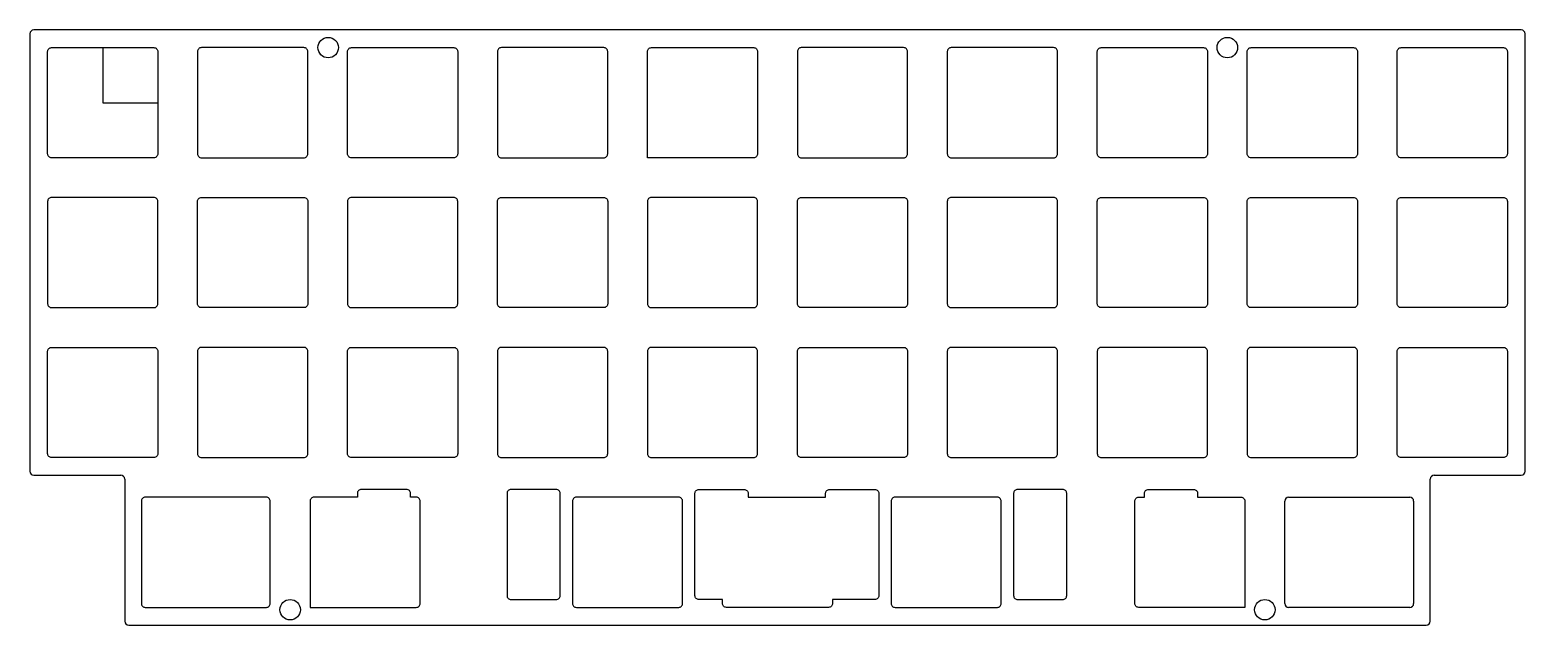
# Model space of a CAD drawing. Header units: millimetres. Extents: x -245 to -55, y 48 to 123.
import ezdxf

# ---------------------------------------------------------------- set-up
doc = ezdxf.new("R2010")
doc.units = ezdxf.units.MM
doc.layers.get('0').update_dxf_attribs({"linetype": 'CONTINUOUS'})

msp = doc.modelspace()

# ---------------------------------------------------------------- linework, layer by layer
for p, q in [((-245.14375, 122.9), (-245.14375, 67.300001)), ((-55.69375, 123.4), (-244.64375, 123.4)), ((-55.19375, 67.300001), (-55.19375, 122.9)), ((-235.89375, 121.15), (-235.89375, 114.150001)), ((-235.89375, 114.150001), (-228.89375, 114.150001)), ((-244.64375, 66.800001), (-233.596776, 66.800001)), ((-66.740725, 66.800001), (-55.69375, 66.800001)), ((-233.096776, 66.3), (-233.096776, 48.25)), ((-67.240724, 48.250001), (-67.240725, 66.3)), ((-85.73125, 50.5), (-85.73125, 63.5)), ((-85.23125, 64), (-69.85, 64.000001)), ((-69.35, 63.5), (-69.35, 50.5)), ((-69.85, 50), (-85.23125, 50)), ((-232.596775, 47.750001), (-67.740725, 47.75))]:
    msp.add_line(p, q)
for points in [[(-242.39375, 107.150001, -0.4142135624), (-242.89375, 107.650001), (-242.893751, 120.650001, -0.4142135624), (-242.39375, 121.15), (-229.39375, 121.15, -0.4142135624), (-228.89375, 120.65), (-228.89375, 107.650001, -0.4142135624), (-229.39375, 107.150001)], [(-223.84375, 120.65), (-223.84375, 107.650001, 0.4142135624), (-223.34375, 107.150001), (-210.343751, 107.150001, 0.4142135624), (-209.843751, 107.650001), (-209.84375, 120.65, 0.4142135624), (-210.343751, 121.150001), (-223.34375, 121.15, 0.4142135624)], [(-191.293751, 121.150001, -0.4142135624), (-190.79375, 120.65), (-190.793751, 107.650001, -0.4142135624), (-191.293751, 107.150001), (-204.29375, 107.150001, -0.4142135624), (-204.79375, 107.650001), (-204.79375, 120.65, -0.4142135624), (-204.29375, 121.15)], [(-171.74375, 107.650001), (-171.74375, 120.65, 0.4142135624), (-172.24375, 121.15), (-185.24375, 121.15, 0.4142135624), (-185.74375, 120.65), (-185.74375, 107.650001, 0.4142135624), (-185.24375, 107.150001), (-172.24375, 107.150001, 0.4142135624)], [(-166.69375, 120.65, -0.4142135624), (-166.19375, 121.15), (-153.19375, 121.15, -0.4142135624), (-152.69375, 120.65), (-152.69375, 107.650001, -0.4142135624), (-153.19375, 107.150001), (-166.69375, 107.150001)], [(-147.64375, 120.65), (-147.64375, 107.650001, 0.4142135624), (-147.14375, 107.150001), (-134.14375, 107.150001, 0.4142135624), (-133.64375, 107.650001), (-133.64375, 120.65, 0.4142135624), (-134.14375, 121.15), (-147.14375, 121.15, 0.4142135624)], [(-128.59375, 120.650001), (-128.59375, 107.650001, 0.4142135624), (-128.09375, 107.150001), (-115.09375, 107.150001, 0.4142135624), (-114.59375, 107.650001), (-114.59375, 120.65, 0.4142135624), (-115.09375, 121.15), (-128.093751, 121.15, 0.4142135624)], [(-109.543749, 120.65, -0.4142135624), (-109.043751, 121.15), (-96.04375, 121.15, -0.4142135624), (-95.54375, 120.65), (-95.543751, 107.65, -0.4142135624), (-96.04375, 107.150001), (-109.04375, 107.150001, -0.4142135624), (-109.54375, 107.650001)], [(-76.99375, 121.15, -0.4142135624), (-76.49375, 120.65), (-76.493751, 107.65, -0.4142135624), (-76.99375, 107.150001), (-89.99375, 107.150001, -0.4142135624), (-90.49375, 107.650001), (-90.493749, 120.65, -0.4142135624), (-89.993751, 121.15)], [(-57.94375, 121.15, -0.4142135624), (-57.44375, 120.65), (-57.443751, 107.65, -0.4142135624), (-57.94375, 107.150001), (-70.94375, 107.150001, -0.4142135624), (-71.44375, 107.650001), (-71.443749, 120.650001, -0.4142135624), (-70.94375, 121.15)], [(-242.89375, 101.6), (-242.89375, 88.600001, 0.4142135624), (-242.39375, 88.100001), (-229.39375, 88.100001, 0.4142135624), (-228.893751, 88.600002), (-228.89375, 101.6, 0.4142135624), (-229.39375, 102.1), (-242.39375, 102.1, 0.4142135624)], [(-223.34375, 88.100001, -0.4142135624), (-223.84375, 88.600001), (-223.84375, 101.6, -0.4142135624), (-223.34375, 102.1), (-210.343751, 102.100001, -0.4142135624), (-209.84375, 101.6), (-209.843751, 88.600001, -0.4142135624), (-210.343751, 88.100001)], [(-191.293751, 102.100001), (-204.29375, 102.1, 0.4142135624), (-204.79375, 101.6), (-204.79375, 88.600001, 0.4142135624), (-204.29375, 88.100001), (-191.293751, 88.100001, 0.4142135624), (-190.793751, 88.600001), (-190.79375, 101.6, 0.4142135624)], [(-172.24375, 102.1, -0.4142135624), (-171.74375, 101.6), (-171.74375, 88.600001, -0.4142135624), (-172.24375, 88.100001), (-185.24375, 88.100001, -0.4142135624), (-185.74375, 88.600001), (-185.74375, 101.6, -0.4142135624), (-185.24375, 102.1)], [(-166.69375, 101.6), (-166.69375, 88.600001, 0.4142135624), (-166.19375, 88.100001), (-153.19375, 88.100001, 0.4142135624), (-152.69375, 88.600001), (-152.69375, 101.6, 0.4142135624), (-153.19375, 102.1), (-166.19375, 102.1, 0.4142135624)], [(-134.14375, 102.1, -0.4142135624), (-133.64375, 101.6), (-133.64375, 88.600001, -0.4142135624), (-134.14375, 88.100001), (-147.14375, 88.100001, -0.4142135624), (-147.64375, 88.600001), (-147.64375, 101.6, -0.4142135624), (-147.14375, 102.1)], [(-114.59375, 88.600001), (-114.59375, 101.6, 0.4142135624), (-115.09375, 102.1), (-128.093751, 102.1, 0.4142135624), (-128.59375, 101.600001), (-128.59375, 88.600001, 0.4142135624), (-128.09375, 88.100001), (-115.09375, 88.100001, 0.4142135624)], [(-109.543749, 101.6, -0.4142135624), (-109.043751, 102.1), (-96.04375, 102.1, -0.4142135624), (-95.54375, 101.6), (-95.543751, 88.6, -0.4142135624), (-96.04375, 88.100001), (-109.04375, 88.100001, -0.4142135624), (-109.54375, 88.600001)], [(-76.99375, 102.1, -0.4142135624), (-76.49375, 101.6), (-76.493751, 88.6, -0.4142135624), (-76.99375, 88.100001), (-89.99375, 88.100001, -0.4142135624), (-90.49375, 88.600001), (-90.493749, 101.6, -0.4142135624), (-89.993751, 102.1)], [(-57.443751, 88.6, -0.4142135624), (-57.94375, 88.100001), (-70.94375, 88.100001, -0.4142135624), (-71.44375, 88.600001), (-71.443749, 101.600001, -0.4142135624), (-70.94375, 102.1), (-57.94375, 102.1, -0.4142135624), (-57.44375, 101.6)], [(-242.393751, 69.05, -0.4142135624), (-242.89375, 69.550001), (-242.89375, 82.55, -0.4142135624), (-242.39375, 83.05), (-229.393751, 83.050001, -0.4142135624), (-228.89375, 82.55), (-228.893751, 69.550001, -0.4142135624), (-229.39375, 69.05)], [(-223.84375, 82.55), (-223.84375, 69.550001, 0.4142135624), (-223.343751, 69.05), (-210.343751, 69.05, 0.4142135624), (-209.843751, 69.55), (-209.84375, 82.55, 0.4142135624), (-210.343751, 83.050001), (-223.34375, 83.05, 0.4142135624)], [(-204.293751, 69.05, -0.4142135624), (-204.79375, 69.550001), (-204.79375, 82.55, -0.4142135624), (-204.29375, 83.05), (-191.293751, 83.050001, -0.4142135624), (-190.79375, 82.55), (-190.793751, 69.55, -0.4142135624), (-191.293751, 69.05)], [(-185.243751, 69.05), (-172.24375, 69.05, 0.4142135624), (-171.743749, 69.550001), (-171.74375, 82.55, 0.4142135624), (-172.24375, 83.05), (-185.24375, 83.05, 0.4142135624), (-185.74375, 82.55), (-185.74375, 69.550001, 0.4142135624)], [(-166.69375, 82.55), (-166.69375, 69.550001, 0.4142135624), (-166.193751, 69.05), (-153.19375, 69.05, 0.4142135624), (-152.69375, 69.55), (-152.69375, 82.55, 0.4142135624), (-153.19375, 83.05), (-166.19375, 83.05, 0.4142135624)], [(-147.64375, 82.55, -0.4142135624), (-147.14375, 83.05), (-134.14375, 83.05, -0.4142135624), (-133.64375, 82.55), (-133.64375, 69.55, -0.4142135624), (-134.14375, 69.05), (-147.143751, 69.05, -0.4142135624), (-147.64375, 69.550001)], [(-114.59375, 69.55), (-114.59375, 82.55, 0.4142135624), (-115.09375, 83.05), (-128.093751, 83.05, 0.4142135624), (-128.59375, 82.550001), (-128.59375, 69.550001, 0.4142135624), (-128.093751, 69.05), (-115.09375, 69.05, 0.4142135624)], [(-95.54375, 69.55), (-95.54375, 82.55, 0.4142135624), (-96.04375, 83.05), (-109.043751, 83.05, 0.4142135624), (-109.543749, 82.55), (-109.54375, 69.550001, 0.4142135624), (-109.043751, 69.05), (-96.04375, 69.05, 0.4142135624)], [(-76.99375, 83.05), (-89.993751, 83.05, 0.4142135624), (-90.493749, 82.55), (-90.49375, 69.550001, 0.4142135624), (-89.993751, 69.05), (-76.99375, 69.05, 0.4142135624), (-76.49375, 69.55), (-76.49375, 82.55, 0.4142135624)], [(-57.94375, 83.05, -0.4142135624), (-57.44375, 82.55), (-57.44375, 69.55, -0.4142135624), (-57.94375, 69.05), (-70.943751, 69.05, -0.4142135624), (-71.44375, 69.550001), (-71.443749, 82.550001, -0.4142135624), (-70.94375, 83.05)], [(-209.55625, 63.5), (-209.55625, 50), (-196.05625, 50, 0.4142135624), (-195.556251, 50.500001), (-195.55625, 63.5, 0.4142135624), (-196.05625, 64), (-196.79375, 64), (-196.79375, 64.5, 0.4142135624), (-197.29375, 65), (-203.04375, 65, 0.4142135624), (-203.54375, 64.5), (-203.54375, 64), (-209.05625, 64, 0.4142135624)], [(-184.53175, 64.5), (-184.53175, 51.5, 0.4142135624), (-184.03175, 51), (-178.28175, 51, 0.4142135624), (-177.781751, 51.500001), (-177.78175, 64.5, 0.4142135624), (-178.28175, 65), (-184.03175, 65, 0.4142135624)], [(-137.300501, 51.500001, -0.4142135624), (-137.8005, 51), (-143.16875, 51), (-143.16875, 50.5, -0.4142135624), (-143.66875, 50), (-156.66875, 50, -0.4142135624), (-157.16875, 50.5), (-157.16875, 51), (-160.15575, 51, -0.4142135624), (-160.65575, 51.5), (-160.65575, 64.5, -0.4142135624), (-160.15575, 65), (-154.405749, 65.000001, -0.4142135624), (-153.90575, 64.5), (-153.90575, 64), (-144.0505, 64), (-144.0505, 64.5, -0.4142135624), (-143.5505, 65), (-137.8005, 65, -0.4142135624), (-137.3005, 64.5)], [(-113.9245, 65), (-119.6745, 65, 0.4142135624), (-120.174499, 64.500001), (-120.1745, 51.5, 0.4142135624), (-119.6745, 51), (-113.9245, 51, 0.4142135624), (-113.4245, 51.5), (-113.4245, 64.5, 0.4142135624)], [(-91.281251, 64.000001, -0.4142135624), (-90.78125, 63.5), (-90.78125, 50), (-104.281251, 50, -0.4142135624), (-104.781251, 50.5), (-104.78125, 63.499999, -0.4142135624), (-104.281251, 64), (-103.54375, 64), (-103.543749, 64.500001, -0.4142135624), (-103.04375, 65), (-97.29375, 65, -0.4142135624), (-96.79375, 64.5), (-96.79375, 64)], [(-230.4875, 50), (-215.10625, 50, 0.4142135624), (-214.60625, 50.5), (-214.60625, 63.5, 0.4142135624), (-215.106251, 64.000001), (-230.4875, 64, 0.4142135624), (-230.9875, 63.5), (-230.9875, 50.5, 0.4142135624)], [(-176.21875, 63.5), (-176.21875, 50.5, 0.4142135624), (-175.71875, 50), (-162.71875, 50, 0.4142135624), (-162.21875, 50.5), (-162.21875, 63.5, 0.4142135624), (-162.71875, 64), (-175.71875, 64, 0.4142135624)], [(-135.7375, 63.5), (-135.7375, 50.5, 0.4142135624), (-135.2375, 50), (-122.2375, 50, 0.4142135624), (-121.7375, 50.500002), (-121.7375, 63.5, 0.4142135624), (-122.2375, 64), (-135.2375, 64, 0.4142135624)]]:
    msp.add_lwpolyline(points, format="xyb", close=True)
for centre in [(-207.249749, 121.15), (-93.01875, 121.15), (-212.08125, 49.71), (-88.25625, 49.71)]:
    msp.add_circle(centre, 1.3)
for centre, radius, start, end in [((-244.64375, 122.9), 0.5, 90, 180), ((-55.69375, 122.9), 0.5, 0, 90), ((-244.64375, 67.300001), 0.5, 180, 270), ((-233.596776, 66.3), 0.5, 0, 90), ((-66.740725, 66.3), 0.500001, 90, 180), ((-55.69375, 67.300001), 0.5, -90, 0), ((-85.23125, 63.5), 0.5, 90, 180), ((-69.85, 63.5), 0.5, 0, 90), ((-85.23125, 50.5), 0.5, 180, 270), ((-69.85, 50.5), 0.5, -90, 0), ((-232.596776, 48.250001), 0.5, 180.00011459, 270.00011459), ((-67.740725, 48.250001), 0.500001, -90, 0)]:
    msp.add_arc(centre, radius, start, end)

doc.saveas('drawing.dxf')
